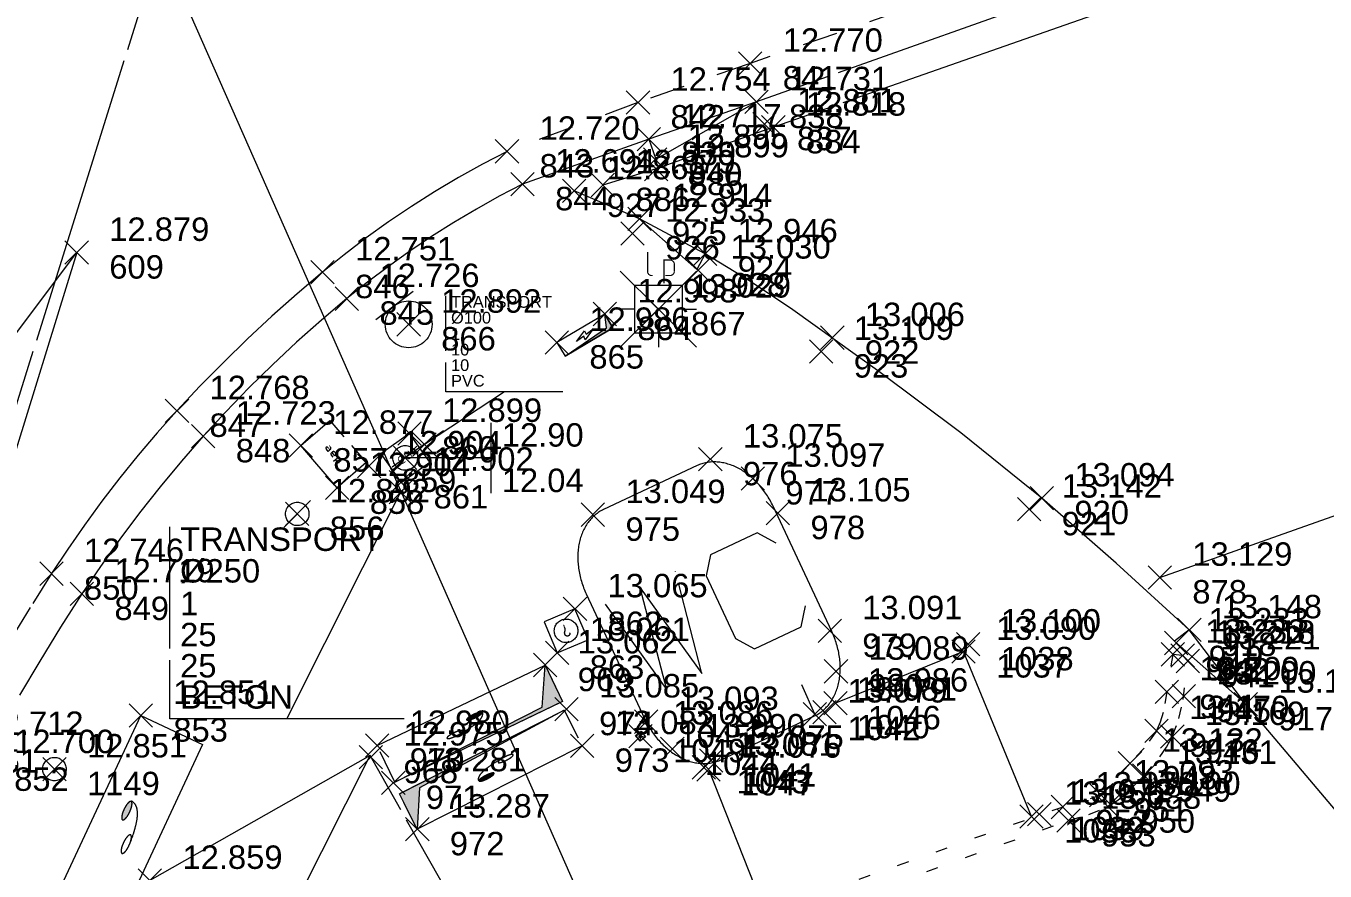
# Model space of a CAD drawing. Header units: metres. Extents: x 1223562 to 1223801, y 7191360 to 7191620.
# Drawn here: x 1223770.05 to 1223781.14, y 7191545.09 to 7191552.3 of the extents above; entities that cross this region are included whole.
import ezdxf
from ezdxf.enums import TextEntityAlignment as Align

# ---------------------------------------------------------------- set-up
doc = ezdxf.new("R2010")
doc.units = ezdxf.units.M
doc.header["$PDMODE"] = 3
doc.header["$PDSIZE"] = 0.1
for name, pattern in [('LL_0822', [2.5, 2.5, 0]), ('LL_0824', [0.35, 0.1, -0.25]), ('LL_0826', [2.5, 2.5, 0]), ('LL_0829', [0.6, 0.3, -0.3]), ('ML_2577', [2.5, 2.5, 0]), ('Rec_Continu', [2.5, 2.5, 0]), ('Socle_Continu', [2.5, 2.5, 0]), ('Topo_Continu', [2.5, 2.5, 0]), ('YL_2901', [2.5, 2.5, 0])]:
    doc.linetypes.add(name, pattern=pattern)
for name, color, linetype, lineweight, true_color in [('BATIM_SCS', 7, 'Socle_Continu', 13, 0xdf7fff), ('EAUUS_PSI', 7, 'Socle_Continu', 13, 0x7f3f00), ('EAUUS_SCI', 7, 'Socle_Continu', 13, 0x7f3f00), ('EAUUS_SCS', 7, 'Socle_Continu', 13, 0x7f3f00), ('EAUUS_SCT', 7, 'Socle_Continu', 13, 0x7f3f00), ('SIGTS_PSS', 7, 'Socle_Continu', 13, 0x9966cc)]:
    doc.layers.add(name, color=color, linetype=linetype, lineweight=lineweight, true_color=true_color)
for name, color, linetype, lineweight in [('EAUPO_SCS', 140, 'Socle_Continu', 13), ('ECPUB_SCS', 30, 'Socle_Continu', 13), ('ELECT_SCS', 1, 'Socle_Continu', 13), ('INDET_SCS', 7, 'Socle_Continu', 13), ('MARQU_PSS', 7, 'Socle_Continu', 13), ('MOBUR_PSS', 251, 'Socle_Continu', 13), ('MOBUR_SCS', 251, 'Socle_Continu', 13), ('SIGNV_SCS', 20, 'Socle_Continu', 13), ('SIGTA_SCI', 7, 'Socle_Continu', 13), ('SIGTM_SCI', 1, 'Socle_Continu', 13), ('SIGTO_SCI', 255, 'Socle_Continu', 13), ('TELEC_SCS', 3, 'Socle_Continu', 13), ('VOIRI_SCS', 7, 'Socle_Continu', 13)]:
    doc.layers.add(name, color=color, linetype=linetype, lineweight=lineweight)
doc.styles.add('Reseaux', font='arial.ttf')
doc.styles.get("Standard").update_dxf_attribs({"font": 'arial.ttf'})
doc.linetypes.add('CL_0181', pattern='A,3,-0.15,0.4,-0.381,["eu",Standard,S=0.254,R=0,X=-0.2,Y=-0.1],-0.381,0.4,-0.15', length=4.862)

# ---------------------------------------------------------------- blocks, each defined once
blk = doc.blocks.new('YP_1521')
at = {"layer": 'SIGTO_SCI', "color": 7, "linetype": 'Socle_Continu'}
blk.add_point((0, 0), dxfattribs=at)
at = {"layer": 'SIGTA_SCI', "linetype": 'Socle_Continu'}
blk.add_attdef('ALT', (0.278, 0.099), '', height=0.2, dxfattribs=at)
at = {"layer": 'SIGTA_SCI', "linetype": 'Socle_Continu', "flags": 9}
blk.add_attdef('CALQUE_ALT', (1.69, -1.18), '', height=0.2, dxfattribs=at)
at = {"layer": 'SIGTM_SCI', "linetype": 'Socle_Continu'}
blk.add_attdef('MAT', (0.278, -0.223), '', height=0.2, dxfattribs=at)
at = {"layer": 'SIGTM_SCI', "linetype": 'Socle_Continu', "flags": 9}
blk.add_attdef('CALQUE_MAT', (1.69, -1.501), '', height=0.2, dxfattribs=at)
at = {"layer": 'SIGTO_SCI', "linetype": 'Socle_Continu', "flags": 9}
for tag, p in [('ID', (1.69, 0.105)), ('NATURE', (1.69, -0.216)), ('FAMILLE', (1.69, -0.538)), ('CALQUE', (1.69, -0.859)), ('PCRS', (1.69, -1.823))]:
    blk.add_attdef(tag, p, '', height=0.2, dxfattribs=at)
blk = doc.blocks.new('MP_2578')
at = {"layer": 'MARQU_PSS', "linetype": 'Rec_Continu'}
blk.add_lwpolyline([(0.5, -0.0875), (0.5, -0.0188), (0, -0.0188), (0, 0.0187), (0.5, 0.0187), (0.5, 0.0875), (1, 0)], close=True, dxfattribs=at)
at = {"layer": 'MARQU_PSS', "linetype": 'Rec_Continu', "flags": 9}
for tag, p in [('ID', (0.4486, -0.465)), ('NATURE', (0.4486, -0.7863)), ('FAMILLE', (0.4486, -1.1075)), ('CALQUE', (0.4486, -1.4288)), ('PCRS', (0.4486, -1.7501))]:
    blk.add_attdef(tag, p, '', height=0.2, dxfattribs=at)
blk = doc.blocks.new('LP_0842')
at = {"layer": 'VOIRI_SCS', "linetype": 'Socle_Continu', "flags": 128}
blk.add_lwpolyline([(1, 0), (1, 0.5), (0, 0)], dxfattribs=at)
at = {"layer": 'VOIRI_SCS', "linetype": 'Socle_Continu', "flags": 9}
for tag, p in [('ID', (1.488, 0.614)), ('NATURE', (1.488, 0.292)), ('FAMILLE', (1.488, -0.029)), ('CALQUE', (1.488, -0.35)), ('PCRS', (1.488, -0.672))]:
    blk.add_attdef(tag, p, '', height=0.2, dxfattribs=at)
blk = doc.blocks.new('IP_0645')
at = {"layer": 'TELEC_SCS', "linetype": 'Socle_Continu'}
h = blk.add_hatch(color=256, dxfattribs=at)
edge = h.paths.add_edge_path()
edge.add_ellipse((0.552, 0.6033), major_axis=(-0.0325, 0.0325), ratio=1, start_angle=-134.95904, end_angle=45.04096, ccw=False)
edge.add_ellipse((0.552, 0.6033), major_axis=(0.0325, 0.0325), ratio=1, start_angle=135.04096, end_angle=315.04096, ccw=False)
h = blk.add_hatch(color=256, dxfattribs=at)
edge = h.paths.add_edge_path()
edge.add_ellipse((0.4144, 0.4044), major_axis=(0.0324, 0.0324), ratio=1, start_angle=-44.95904, end_angle=135.04096, ccw=False)
edge.add_ellipse((0.4144, 0.4044), major_axis=(0.0324, 0.0324), ratio=1, start_angle=135.04096, end_angle=315.04096, ccw=False)
at = {"layer": 'TELEC_SCS', "linetype": 'Socle_Continu', "flags": 128}
blk.add_lwpolyline([(0, 1), (1, 1), (1, 0), (0, 0)], close=True, dxfattribs=at)
at = {"layer": 'TELEC_SCS', "linetype": 'Socle_Continu'}
for points in [[(0.5501, 0.6493, 0.060394), (0.4925, 0.6332, 0.025244), (0.4698, 0.6224, 0.098491)], [(0.5979, 0.6034, 0.098311), (0.5944, 0.6209, 0.098491), (0.5845, 0.6358, 0.098491), (0.5696, 0.6458, 0.098491), (0.552, 0.6493, 0.098491), (0.5344, 0.6458, 0.098491), (0.5195, 0.6358, 0.098491), (0.5096, 0.6209, 0.098491), (0.5061, 0.6033, 0.000179), (0.5061, 0.6033, 0.098491)], [(0.4698, 0.6224, 0.070816), (0.4293, 0.592, 0.035655), (0.4125, 0.5727, 0.098491)], [(0.5061, 0.6033, 0.098311), (0.5096, 0.5858, 0.098491), (0.5195, 0.5709, 0.098491), (0.5344, 0.5609, 0.098491), (0.552, 0.5574, 0.098491), (0.5696, 0.5609, 0.098491), (0.5845, 0.5709, 0.098491), (0.5944, 0.5858, 0.098491), (0.5979, 0.6033, 0.000179), (0.5979, 0.6034, 0.098491)], [(0.4125, 0.5727, 0.059478), (0.3878, 0.5286, 0.035459), (0.3783, 0.5, 0.098491)], [(0.3783, 0.5, 0.062521), (0.367, 0.4098, 0.003745), (0.367, 0.4044, 0.098491)], [(0.4603, 0.4044, 0.098311), (0.4568, 0.4219, 0.098491), (0.4469, 0.4368, 0.098491), (0.432, 0.4468, 0.098491), (0.4144, 0.4503, 0.098491), (0.3969, 0.4468, 0.098491), (0.382, 0.4368, 0.098491), (0.3721, 0.4219, 0.098491), (0.3686, 0.4044, 0.000179), (0.3686, 0.4044, 0.098491)], [(0.3686, 0.4044, 0.098311), (0.3721, 0.3868, 0.098491), (0.382, 0.372, 0.098491), (0.3969, 0.362, 0.098491), (0.4144, 0.3585, 0.098491), (0.432, 0.362, 0.098491), (0.4469, 0.372, 0.098491), (0.4568, 0.3868, 0.098491), (0.4603, 0.4044, 0.000179), (0.4603, 0.4044, 0.098491)]]:
    blk.add_lwpolyline(points, format="xyb", dxfattribs=at)
at = {"layer": 'TELEC_SCS', "linetype": 'Socle_Continu', "flags": 9}
for tag, p in [('ID', (1.1393, 0.9514)), ('NATURE', (1.1393, 0.6301)), ('FAMILLE', (1.1393, 0.3088)), ('CALQUE', (1.1393, -0.0125)), ('PCRS', (1.1393, -0.3337))]:
    blk.add_attdef(tag, p, '', height=0.2, dxfattribs=at)
blk = doc.blocks.new('AP_0001')
at = {"layer": 'EAUPO_SCS', "linetype": 'Socle_Continu'}
blk.add_line((0.113, 0.113), (-0.113, -0.113), dxfattribs=at)
blk.add_circle((0, 0), 0.1, dxfattribs=at)
at = {"layer": 'EAUPO_SCS', "linetype": 'Socle_Continu', "flags": 9}
for tag, p in [('ID', (0.809, 0.507)), ('NATURE', (0.809, 0.186)), ('FAMILLE', (0.809, -0.135)), ('CALQUE', (0.809, -0.456)), ('PCRS', (0.809, -0.778))]:
    blk.add_attdef(tag, p, '', height=0.2, dxfattribs=at)
blk = doc.blocks.new('AP_0009')
at = {"layer": 'EAUPO_SCS', "linetype": 'Socle_Continu', "flags": 128}
blk.add_lwpolyline([(1, 0), (0, 0), (0, 1), (1, 1)], close=True, dxfattribs=at)
at = {"layer": 'EAUPO_SCS', "linetype": 'Socle_Continu', "const_width": 0.0132, "flags": 128}
for points in [[(0.366, 0.559, -0.408207), (0.401, 0.525), (0.401, 0.441), (0.352, 0.441, -1.002527), (0.352, 0.5)], [(0.54, 0.441), (0.49, 0.441, -0.408864), (0.46, 0.47), (0.46, 0.52, -0.99952), (0.54, 0.52), (0.54, 0.5), (0.46, 0.5)], [(0.599, 0.381), (0.599, 0.559), (0.643, 0.559, -0.410969), (0.678, 0.525), (0.678, 0.475, -0.406349), (0.643, 0.441), (0.599, 0.441)]]:
    blk.add_lwpolyline(points, format="xyb", dxfattribs=at)
for points in [[(0.332, 0.559), (0.366, 0.559)], [(0.401, 0.5), (0.352, 0.5)]]:
    blk.add_lwpolyline(points, dxfattribs=at)
at = {"layer": 'EAUPO_SCS', "linetype": 'Socle_Continu', "flags": 9}
for tag, p in [('ID', (1.244, 0.846)), ('NATURE', (1.244, 0.525)), ('FAMILLE', (1.244, 0.204)), ('CALQUE', (1.244, -0.118)), ('PCRS', (1.244, -0.439))]:
    blk.add_attdef(tag, p, '', height=0.2, dxfattribs=at)
blk = doc.blocks.new('KP_0763')
at = {"layer": 'INDET_SCS', "linetype": 'Socle_Continu'}
blk.add_lwpolyline([(0, 0), (1, 0), (1, 1), (0, 1)], close=True, dxfattribs=at)
at = {"layer": 'INDET_SCS', "linetype": 'Socle_Continu', "flags": 128}
blk.add_lwpolyline([(0.426, 0.592, -1), (0.574, 0.592, -0.209077), (0.535, 0.496, 0.201083), (0.5, 0.412), (0.5, 0.371)], format="xyb", dxfattribs=at)
at = {"layer": 'INDET_SCS', "linetype": 'Socle_Continu'}
blk.add_lwpolyline([(0.494, 0.341, 0.098491), (0.492, 0.338, 0.098491), (0.491, 0.335, 0.098491), (0.492, 0.331, 0.098491), (0.494, 0.328, 0.098491), (0.496, 0.326, 0.098491), (0.5, 0.325, 0.098491), (0.504, 0.326, 0.098491), (0.506, 0.328, 0.098491), (0.508, 0.331, 0.098491), (0.509, 0.335, 0.098491), (0.508, 0.338, 0.098491), (0.506, 0.341, 0.098491), (0.504, 0.343, 0.098491), (0.5, 0.344, 0.098491), (0.496, 0.343, 0.098491)], format="xyb", close=True, dxfattribs=at)
blk.add_circle((0.5, 0.5), 0.353, dxfattribs=at)
at = {"layer": 'INDET_SCS', "linetype": 'Socle_Continu', "flags": 9}
for tag, p in [('ID', (1.315, 0.865)), ('NATURE', (1.315, 0.544)), ('FAMILLE', (1.315, 0.223)), ('CALQUE', (1.315, -0.099)), ('PCRS', (1.315, -0.42))]:
    blk.add_attdef(tag, p, '', height=0.2, dxfattribs=at)
blk = doc.blocks.new('FP_0406')
at = {"layer": 'ELECT_SCS', "linetype": 'Socle_Continu'}
blk.add_hatch(color=256, dxfattribs=at).paths.add_polyline_path([(0, 0), (0, 0.286), (1, 0.286), (0.1, 0.229)])
at = {"layer": 'ELECT_SCS', "linetype": 'Socle_Continu', "flags": 128}
blk.add_lwpolyline([(0, 0.286), (0, 0), (1, 0), (1, 0.286)], close=True, dxfattribs=at)
at = {"layer": 'ELECT_SCS', "linetype": 'Socle_Continu'}
blk.add_lwpolyline([(0, 0), (0, 0.286), (1, 0.286), (0.1, 0.229)], close=True, dxfattribs=at)
at = {"layer": 'ELECT_SCS', "linetype": 'Socle_Continu', "flags": 128}
blk.add_lwpolyline([(0.689, 0.161), (0.466, 0.074), (0.473, 0.136), (0.314, 0.12), (0.54, 0.215), (0.526, 0.147), (0.689, 0.161)], dxfattribs=at)
at = {"layer": 'ELECT_SCS', "linetype": 'Socle_Continu', "flags": 9}
for tag, p in [('ID', (1.244, 0.678)), ('NATURE', (1.244, 0.357)), ('FAMILLE', (1.244, 0.035)), ('CALQUE', (1.244, -0.286)), ('PCRS', (1.244, -0.607))]:
    blk.add_attdef(tag, p, '', height=0.2, dxfattribs=at)
blk = doc.blocks.new('HP_0569')
at = {"layer": 'SIGNV_SCS', "linetype": 'Socle_Continu'}
blk.add_line((-0.2, -0.2), (0.2, -0.2), dxfattribs=at)
blk.add_circle((0, 0), 0.2, dxfattribs=at)
at = {"layer": 'SIGNV_SCS', "linetype": 'Socle_Continu', "flags": 9}
for tag, p in [('ID', (0.713, 0.595)), ('NATURE', (0.713, 0.273)), ('FAMILLE', (0.713, -0.048)), ('CALQUE', (0.713, -0.369)), ('PCRS', (0.713, -0.69))]:
    blk.add_attdef(tag, p, '', height=0.2, dxfattribs=at)
blk = doc.blocks.new('GP_0481')
at = {"layer": 'ECPUB_SCS', "linetype": 'Socle_Continu'}
for p, q in [((-0.325, 0.325), (0, 0)), ((0, 0), (0.325, 0.325)), ((0.203, 0.203), (-0.203, 0.203)), ((-0.203, 0.203), (-0.203, -0.203)), ((0.203, 0.203), (0.203, -0.203)), ((0, 0), (-0.325, -0.325)), ((-0.203, 0), (-0.325, 0)), ((0.325, -0.325), (0, 0)), ((0.203, 0), (0.325, 0)), ((-0.203, -0.203), (0.203, -0.203)), ((0, -0.203), (0, -0.325))]:
    blk.add_line(p, q, dxfattribs=at)
at = {"layer": 'ECPUB_SCS', "linetype": 'Socle_Continu', "const_width": 0.01, "flags": 128}
for points in [[(-0.092, 0.487), (-0.092, 0.321, 0.378783), (-0.059, 0.287), (-0.048, 0.287)], [(0.048, 0.22), (0.048, 0.42), (0.098, 0.42, -0.410802), (0.137, 0.381), (0.137, 0.323, -0.396178), (0.098, 0.287), (0.059, 0.287)]]:
    blk.add_lwpolyline(points, format="xyb", dxfattribs=at)
at = {"layer": 'ECPUB_SCS', "linetype": 'Socle_Continu', "flags": 9}
for tag, p in [('ID', (0.722, 0.587)), ('NATURE', (0.722, 0.266)), ('FAMILLE', (0.722, -0.055)), ('CALQUE', (0.722, -0.377)), ('PCRS', (0.722, -0.698))]:
    blk.add_attdef(tag, p, '', height=0.2, dxfattribs=at)
blk = doc.blocks.new('LP_0841')
at = {"layer": 'VOIRI_SCS', "linetype": 'Socle_Continu', "flags": 128}
blk.add_lwpolyline([(0, 0), (0, 0.5), (1, 0)], dxfattribs=at)
at = {"layer": 'VOIRI_SCS', "linetype": 'Socle_Continu', "flags": 9}
for tag, p in [('ID', (1.428, 0.548)), ('NATURE', (1.428, 0.227)), ('FAMILLE', (1.428, -0.095)), ('CALQUE', (1.428, -0.416)), ('PCRS', (1.428, -0.737))]:
    blk.add_attdef(tag, p, '', height=0.2, dxfattribs=at)
blk = doc.blocks.new('NP_0936')
at = {"layer": 'MOBUR_SCS', "linetype": 'Socle_Continu'}
for p, q in [((0, 0), (1, 1)), ((0, 1), (1, 0))]:
    blk.add_line(p, q, dxfattribs=at)
at = {"layer": 'MOBUR_SCS', "linetype": 'Socle_Continu', "flags": 128}
blk.add_lwpolyline([(1, 0), (0, 0), (0, 1), (1, 1)], close=True, dxfattribs=at)
at = {"layer": 'MOBUR_SCS', "linetype": 'Socle_Continu', "flags": 9}
for tag, p in [('ID', (1.2324, 0.8467)), ('NATURE', (1.2324, 0.5254)), ('FAMILLE', (1.2324, 0.2041)), ('CALQUE', (1.2324, -0.1172)), ('PCRS', (1.2324, -0.4384))]:
    blk.add_attdef(tag, p, '', height=0.2, dxfattribs=at)
blk = doc.blocks.new('IP_0646')
at = {"layer": 'TELEC_SCS', "linetype": 'Socle_Continu'}
blk.add_hatch(color=256, dxfattribs=at).paths.add_polyline_path([(0, 0), (0, 1), (1, 1), (0.1118, 0.9047)])
h = blk.add_hatch(color=256, dxfattribs=at)
edge = h.paths.add_edge_path()
edge.add_ellipse((0.5989, 0.5809), major_axis=(-0.0325, 0.0325), ratio=1, start_angle=-134.95904, end_angle=45.04096, ccw=False)
edge.add_ellipse((0.5989, 0.5809), major_axis=(0.0325, 0.0325), ratio=1, start_angle=135.04096, end_angle=315.04096, ccw=False)
h = blk.add_hatch(color=256, dxfattribs=at)
edge = h.paths.add_edge_path()
edge.add_ellipse((0.4614, 0.3819), major_axis=(0.0324, 0.0324), ratio=1, start_angle=-44.95904, end_angle=135.04096, ccw=False)
edge.add_ellipse((0.4614, 0.3819), major_axis=(0.0324, 0.0324), ratio=1, start_angle=135.04096, end_angle=315.04096, ccw=False)
blk.add_lwpolyline([(0, 0), (0, 1), (1, 1), (0.1118, 0.9047)], close=True, dxfattribs=at)
at = {"layer": 'TELEC_SCS', "linetype": 'Socle_Continu', "flags": 128}
blk.add_lwpolyline([(1, 0), (0, 0), (0, 1), (1, 1)], close=True, dxfattribs=at)
at = {"layer": 'TELEC_SCS', "linetype": 'Socle_Continu'}
for points in [[(0.5168, 0.5999, 0.070816), (0.4762, 0.5695, 0.035655), (0.4595, 0.5502, 0.098491)], [(0.597, 0.6268, 0.060394), (0.5394, 0.6107, 0.025244), (0.5168, 0.5999, 0.098491)], [(0.6448, 0.5809, 0.098311), (0.6414, 0.5984, 0.098491), (0.6314, 0.6133, 0.098491), (0.6165, 0.6233, 0.098491), (0.5989, 0.6268, 0.098491), (0.5814, 0.6233, 0.098491), (0.5665, 0.6133, 0.098491), (0.5565, 0.5984, 0.098491), (0.553, 0.5809, 0.000179), (0.553, 0.5808, 0.098491)], [(0.553, 0.5808, 0.098311), (0.5565, 0.5633, 0.098491), (0.5665, 0.5484, 0.098491), (0.5814, 0.5384, 0.098491), (0.5989, 0.5349, 0.098491), (0.6165, 0.5384, 0.098491), (0.6314, 0.5484, 0.098491), (0.6414, 0.5633, 0.098491), (0.6448, 0.5809, 0.000179), (0.6448, 0.5809, 0.098491)], [(0.4595, 0.5502, 0.059478), (0.4347, 0.5061, 0.035459), (0.4252, 0.4775, 0.098491)], [(0.4252, 0.4775, 0.062521), (0.4139, 0.3873, 0.003745), (0.4139, 0.3819, 0.098491)], [(0.5072, 0.3819, 0.098311), (0.5037, 0.3995, 0.098491), (0.4938, 0.4143, 0.098491), (0.4789, 0.4243, 0.098491), (0.4614, 0.4278, 0.098491), (0.4438, 0.4243, 0.098491), (0.4289, 0.4143, 0.098491), (0.419, 0.3995, 0.098491), (0.4155, 0.3819, 0.000179), (0.4155, 0.3819, 0.098491)], [(0.4155, 0.3819, 0.098311), (0.419, 0.3644, 0.098491), (0.4289, 0.3495, 0.098491), (0.4438, 0.3395, 0.098491), (0.4614, 0.336, 0.098491), (0.4789, 0.3395, 0.098491), (0.4938, 0.3495, 0.098491), (0.5037, 0.3644, 0.098491), (0.5072, 0.3819, 0.000179), (0.5072, 0.3819, 0.098491)]]:
    blk.add_lwpolyline(points, format="xyb", dxfattribs=at)
at = {"layer": 'TELEC_SCS', "linetype": 'Socle_Continu', "flags": 9}
for tag, p in [('ID', (1.2155, 0.9331)), ('NATURE', (1.2155, 0.6118)), ('FAMILLE', (1.2155, 0.2906)), ('CALQUE', (1.2155, -0.0307)), ('PCRS', (1.2155, -0.352))]:
    blk.add_attdef(tag, p, '', height=0.2, dxfattribs=at)
blk = doc.blocks.new('RP_1121')
at = {"layer": 'BATIM_SCS', "linetype": 'Socle_Continu'}
blk.add_hatch(color=256, dxfattribs=at).paths.add_polyline_path([(0.438, 0.086), (0.5, 0.172), (0.563, 0.086)])
for p, q in [((0, 0.276), (0, 0)), ((1, -0.001), (1, 0.275)), ((0.438, 0.086), (0.5, 0.172)), ((0.5, 0.172), (0.563, 0.086)), ((0.563, 0.086), (0.438, 0.086))]:
    blk.add_line(p, q, dxfattribs=at)
at = {"layer": 'BATIM_SCS', "linetype": 'Socle_Continu', "flags": 9}
for tag, p in [('ID', (1.431, 0.651)), ('NATURE', (1.431, 0.33)), ('FAMILLE', (1.431, 0.008)), ('CALQUE', (1.431, -0.313)), ('PCRS', (1.431, -0.634))]:
    blk.add_attdef(tag, p, '', height=0.2, dxfattribs=at)
blk = doc.blocks.new('NP_2601')
at = {"layer": 'MOBUR_PSS', "linetype": 'Topo_Continu'}
for p, q in [((-0.1, 0.1), (0.1, -0.1)), ((0.1, 0.1), (-0.1, -0.1))]:
    blk.add_line(p, q, dxfattribs=at)
blk.add_lwpolyline([(-0.1, 0.1), (0.1, 0.1), (0.1, -0.1), (-0.1, -0.1)], close=True, dxfattribs=at)
for tag, p, flags in [('ID', (0.587, 0.389), 9), ('NATURE', (0.587, 0.068), 9), ('FAMILLE', (0.587, -0.253), 9), ('CALQUE', (0.587, -0.574), 9), ('HAUTEUR', (0.587, -0.896), 1)]:
    blk.add_attdef(tag, p, '', height=0.2, dxfattribs=dict(at, flags=flags))
at = {"layer": 'MOBUR_PSS', "linetype": 'Socle_Continu', "flags": 9}
blk.add_attdef('PCRS', (0.587, -1.217), '', height=0.2, dxfattribs=at)
blk = doc.blocks.new('LP_0843')
at = {"layer": 'VOIRI_SCS', "linetype": 'Socle_Continu'}
blk.add_circle((0, 0), 0.1, dxfattribs=at)
at = {"layer": 'VOIRI_SCS', "linetype": 'Socle_Continu', "flags": 9}
for tag, p in [('ID', (0.829, 0.061)), ('NATURE', (0.829, -0.26)), ('FAMILLE', (0.829, -0.582)), ('CALQUE', (0.829, -0.903)), ('PCRS', (0.829, -1.224))]:
    blk.add_attdef(tag, p, '', height=0.2, dxfattribs=at)
blk = doc.blocks.new('NP_0927')
at = {"layer": 'MOBUR_SCS', "linetype": 'Socle_Continu'}
blk.add_lwpolyline([(0.3538, 0), (1.0615, 0, 0.103781), (1.196, 0.0282, 0.100527), (1.3118, 0.1098, 0.096244), (1.3882, 0.2305, 0.093419), (1.4154, 0.375), (1.4154, 1.125, 0.093419), (1.3882, 1.2695, 0.096244), (1.3118, 1.3902, 0.100527), (1.196, 1.4718, 0.103781), (1.0615, 1.5), (0.3538, 1.5, 0.103781), (0.2194, 1.4718, 0.100527), (0.1036, 1.3902, 0.096244), (0.0272, 1.2695, 0.093419), (0, 1.125), (0, 0.375, 0.093419), (0.0272, 0.2305, 0.096244), (0.1036, 0.1098, 0.100527), (0.2194, 0.0282, 0.103781)], format="xyb", close=True, dxfattribs=at)
at = {"layer": 'MOBUR_SCS', "linetype": 'Socle_Continu', "flags": 128}
for points in [[(0.0885, 1.0313), (0.2212, 0.4688), (0.3538, 1.0313), (0.4866, 0.4688), (0.6192, 1.0313)], [(1.3269, 0.9375), (1.2385, 1.0313), (0.8846, 1.0313), (0.7962, 0.9375), (0.7962, 0.5625), (0.8846, 0.4688), (1.2385, 0.4688), (1.3269, 0.5625)]]:
    blk.add_lwpolyline(points, dxfattribs=at)
at = {"layer": 'MOBUR_SCS', "linetype": 'Socle_Continu', "flags": 9}
for tag, p in [('ID', (1.7513, 1.4141)), ('NATURE', (1.7513, 1.0929)), ('FAMILLE', (1.7513, 0.7716)), ('CALQUE', (1.7513, 0.4503)), ('PCRS', (1.7513, 0.129))]:
    blk.add_attdef(tag, p, '', height=0.2, dxfattribs=at)
blk = doc.blocks.new('*U132')
at = {"layer": 'EAUUS_SCI', "linetype": 'Socle_Continu'}
blk.add_line((-0.973, -1.936), (0, 0), dxfattribs=at)
at = {"layer": 'EAUUS_SCI', "linetype": 'Socle_Continu', "flags": 128}
blk.add_lwpolyline([(0.027, -1.936), (-1.973, -1.936), (-1.973, -0.298)], dxfattribs=at)
at = {"layer": 'EAUUS_SCI', "linetype": 'Socle_Continu'}
blk.add_point((0, 0), dxfattribs=at)
at = {"layer": 'EAUUS_SCI', "linetype": 'Socle_Continu', "flags": 9}
for tag, p in [('ID', (2.47, 1.418)), ('NATURE', (2.47, 1.097)), ('FAMILLE', (2.47, 0.776)), ('CALQUE', (2.47, 0.454))]:
    blk.add_attdef(tag, p, '', height=0.2, dxfattribs=at)
at = {"layer": 'EAUUS_SCI', "linetype": 'Socle_Continu'}
for tag, p in [('TYPE', (-1.885, -0.503)), ('DIAM', (-1.885, -0.773)), ('NBR', (-1.885, -1.052)), ('LARG', (-1.885, -1.317)), ('HAUT', (-1.885, -1.583)), ('MATER', (-1.885, -1.849))]:
    blk.add_attdef(tag, p, '', height=0.2, dxfattribs=at)
blk = doc.blocks.new('CP_0163')
at = {"layer": 'EAUUS_SCS', "linetype": 'Socle_Continu'}
blk.add_lwpolyline([(0, 0), (1, 0), (1, 1), (0, 1)], close=True, dxfattribs=at)
at = {"layer": 'EAUUS_SCS', "linetype": 'Socle_Continu', "const_width": 0.0235, "flags": 128}
for points in [[(0.45, 0.412), (0.362, 0.412, -0.405328), (0.31, 0.465), (0.31, 0.553, -0.999132), (0.45, 0.553), (0.45, 0.518), (0.327, 0.518)], [(0.538, 0.624), (0.538, 0.474, 0.410802), (0.6, 0.412), (0.679, 0.412), (0.679, 0.624)]]:
    blk.add_lwpolyline(points, format="xyb", dxfattribs=at)
at = {"layer": 'EAUUS_SCS', "linetype": 'Socle_Continu'}
blk.add_circle((0.5, 0.5), 0.353, dxfattribs=at)
at = {"layer": 'EAUUS_SCS', "linetype": 'Socle_Continu', "flags": 9}
for tag, p in [('ID', (1.381, 1.06)), ('NATURE', (1.381, 0.739)), ('FAMILLE', (1.381, 0.417)), ('CALQUE', (1.381, 0.096)), ('TYPE', (1.381, -0.546)), ('PCRS', (1.381, -0.225))]:
    blk.add_attdef(tag, p, '', height=0.2, dxfattribs=at)
blk = doc.blocks.new('CP_2101')
at = {"layer": 'EAUUS_PSI', "linetype": 'Socle_Continu'}
blk.add_line((0.733, 0), (0, 0), dxfattribs=at)
at = {"layer": 'EAUUS_PSI', "linetype": 'Socle_Continu', "flags": 128}
blk.add_lwpolyline([(0.733, -0.3), (0.733, 0.3)], dxfattribs=at)
at = {"layer": 'EAUUS_PSI', "linetype": 'Socle_Continu'}
blk.add_point((0, 0), dxfattribs=at)
at = {"layer": 'EAUUS_PSI', "linetype": 'Socle_Continu', "style": 'Reseaux', "flags": 9}
for tag, p in [('ID', (2.525, 0.541)), ('NATURE', (2.525, 0.22))]:
    blk.add_attdef(tag, p, '', height=0.2, dxfattribs=at)
at = {"layer": 'EAUUS_PSI', "linetype": 'Socle_Continu'}
for tag, p in [('TAMPON', (0.824, 0.196)), ('RADIER', (0.824, -0.192))]:
    blk.add_attdef(tag, text='', height=0.2, dxfattribs=at).set_placement(p, align=Align.MIDDLE_LEFT)
at = {"layer": 'EAUUS_PSI', "linetype": 'Socle_Continu', "flags": 9}
for tag, p in [('FAMILLE', (2.525, -0.101)), ('CALQUE', (2.525, -0.423)), ('PCRS', (2.525, -0.744))]:
    blk.add_attdef(tag, p, '', height=0.2, dxfattribs=at)
blk = doc.blocks.new('*U135')
at = {"layer": 'EAUUS_SCI', "linetype": 'Socle_Continu'}
blk.add_line((1.365, 0.899), (0, 0), dxfattribs=at)
at = {"layer": 'EAUUS_SCI', "linetype": 'Socle_Continu', "flags": 128}
blk.add_lwpolyline([(2.365, 0.899), (0.365, 0.899), (0.365, 2.538)], dxfattribs=at)
at = {"layer": 'EAUUS_SCI', "linetype": 'Socle_Continu'}
blk.add_point((0, 0), dxfattribs=at)
for tag, p in [('TYPE', (0.454, 2.333)), ('DIAM', (0.454, 2.063)), ('NBR', (0.454, 1.784)), ('LARG', (0.454, 1.518)), ('HAUT', (0.454, 1.253)), ('MATER', (0.454, 0.987))]:
    blk.add_attdef(tag, p, '', height=0.2, dxfattribs=at)
at = {"layer": 'EAUUS_SCI', "linetype": 'Socle_Continu', "flags": 9}
for tag, p in [('ID', (2.47, 1.418)), ('NATURE', (2.47, 1.097)), ('FAMILLE', (2.47, 0.776)), ('CALQUE', (2.47, 0.454))]:
    blk.add_attdef(tag, p, '', height=0.2, dxfattribs=at)

msp = doc.modelspace()

# ---------------------------------------------------------------- linework, layer by layer
at = {"layer": 'EAUUS_SCT', "linetype": 'CL_0181'}
for points in [[(1223766.488, 7191563.626, 11.01), (1223780.009, 7191533.025, 10.71)], [(1223773.613, 7191548.846, 12.04), (1223773.286, 7191548.616, 12.04)], [(1223773.286, 7191548.616, 12.04), (1223773.173, 7191548.536, 12.04)]]:
    msp.add_polyline3d(points, dxfattribs=at)
at = {"layer": 'MARQU_PSS', "linetype": 'ML_2577'}
for points in [[(1223781.836, 7191553.331, 12.897), (1223776.429, 7191551.438, 12.818), (1223775.429, 7191551.082, 12.899), (1223774.973, 7191550.945, 12.879)], [(1223779.728, 7191547.596, 13.129), (1223783.823, 7191549.043, 13.202), (1223786.304, 7191549.931, 13.234)]]:
    msp.add_polyline3d(points, dxfattribs=at)
at = {"layer": 'SIGTS_PSS', "linetype": 'YL_2901'}
msp.add_polyline3d([(1223754.624, 7191615.542, 13.233), (1223774.768, 7191564.41, 13.107), (1223759.899, 7191516.921, 12.089), (1223739.481, 7191487.157, 10.877), (1223712.27, 7191430.488, 6.902), (1223666.985, 7191365.329, 3.888), (1223604.313, 7191397.356, 4.87), (1223562.746, 7191366.34, 4.088)], dxfattribs=at)
at = {"layer": 'VOIRI_SCS', "linetype": 'LL_0822'}
for points in [[(1223793.081, 7191557.56, 12.968), (1223788.071, 7191555.782, 12.986), (1223787.366, 7191555.544, 12.979), (1223781.824, 7191553.59, 12.877), (1223779.338, 7191552.74, 12.788), (1223776.285, 7191551.655, 12.731), (1223775.366, 7191551.337, 12.717), (1223774.288, 7191550.952, 12.694)], [(1223774.288, 7191550.952, 12.694), (1223774.089, 7191550.849, 12.698), (1223773.893, 7191550.739, 12.702), (1223773.7, 7191550.625, 12.706), (1223773.511, 7191550.505, 12.71), (1223773.325, 7191550.38, 12.714), (1223773.142, 7191550.25, 12.718), (1223772.963, 7191550.115, 12.722), (1223772.788, 7191549.975, 12.726), (1223772.571, 7191549.792, 12.725), (1223772.359, 7191549.604, 12.725), (1223772.152, 7191549.411, 12.724), (1223771.95, 7191549.213, 12.724), (1223771.753, 7191549.009, 12.723), (1223771.561, 7191548.801, 12.723), (1223771.375, 7191548.588, 12.722), (1223771.194, 7191548.37, 12.722), (1223771.018, 7191548.148, 12.721), (1223770.848, 7191547.921, 12.72), (1223770.684, 7191547.69, 12.72), (1223770.525, 7191547.455, 12.719), (1223770.343, 7191547.171, 12.715), (1223770.165, 7191546.882, 12.711), (1223769.994, 7191546.59, 12.708)], [(1223775.286, 7191550.657, 12.914), (1223774.728, 7191550.895, 12.863)], [(1223779.98, 7191547.148, 13.148), (1223779.356, 7191547.718, 13.131), (1223778.721, 7191548.273, 13.094), (1223778.03, 7191548.83, 13.058), (1223777.319, 7191549.363, 13.024), (1223776.595, 7191549.88, 12.986), (1223776.225, 7191550.127, 12.965), (1223775.846, 7191550.357, 12.946), (1223775.286, 7191550.657, 12.914)], [(1223781.621, 7191545.142, 13.21), (1223780.463, 7191546.513, 13.164), (1223779.98, 7191547.148, 13.148)]]:
    msp.add_polyline3d(points, dxfattribs=at)
at = {"layer": 'VOIRI_SCS', "linetype": 'LL_0829'}
msp.add_polyline3d([(1223779.233, 7191553.029, 12.839), (1223776.231, 7191551.983, 12.77), (1223775.273, 7191551.65, 12.754), (1223774.155, 7191551.232, 12.72), (1223773.945, 7191551.123, 12.724), (1223773.74, 7191551.008, 12.728), (1223773.537, 7191550.888, 12.732), (1223773.338, 7191550.762, 12.735), (1223773.143, 7191550.63, 12.739), (1223772.951, 7191550.493, 12.743), (1223772.764, 7191550.35, 12.747), (1223772.58, 7191550.202, 12.751), (1223772.362, 7191550.016, 12.754), (1223772.148, 7191549.826, 12.757), (1223771.939, 7191549.631, 12.759), (1223771.733, 7191549.431, 12.762), (1223771.533, 7191549.227, 12.765), (1223771.337, 7191549.018, 12.768), (1223771.169, 7191548.831, 12.765), (1223771.007, 7191548.64, 12.762), (1223770.849, 7191548.445, 12.759), (1223770.695, 7191548.246, 12.755), (1223770.547, 7191548.043, 12.752), (1223770.404, 7191547.837, 12.749), (1223770.265, 7191547.628, 12.746), (1223770.083, 7191547.339, 12.739), (1223769.906, 7191547.047, 12.732)], dxfattribs=at)
at = {"layer": 'VOIRI_SCS', "linetype": 'LL_0824'}
msp.add_polyline3d([(1223774.448, 7191543.898, 12.91), (1223778.949, 7191545.522, 13.088), (1223779.122, 7191545.571, 13.094), (1223779.285, 7191545.64, 13.1), (1223779.37, 7191545.694, 13.108), (1223779.449, 7191545.759, 13.116), (1223779.595, 7191545.906, 13.131), (1223779.729, 7191546.064, 13.151), (1223779.786, 7191546.148, 13.16), (1223779.835, 7191546.237, 13.169), (1223779.892, 7191546.391, 13.182), (1223779.928, 7191546.554, 13.197), (1223779.968, 7191546.882, 13.221), (1223779.923, 7191546.93, 13.218), (1223779.839, 7191546.939, 13.233), (1223779.788, 7191546.619, 13.209), (1223779.756, 7191546.444, 13.188), (1223779.732, 7191546.359, 13.178), (1223779.697, 7191546.28, 13.169), (1223779.596, 7191546.139, 13.151), (1223779.474, 7191546.009, 13.132), (1223779.228, 7191545.737, 13.093), (1223779.082, 7191545.687, 13.086), (1223778.901, 7191545.636, 13.076), (1223774.419, 7191544.048, 12.902)], dxfattribs=at)
at = {"layer": 'VOIRI_SCS', "linetype": 'LL_0826'}
for points in [[(1223778.633, 7191545.556, 13.056), (1223778.053, 7191546.964, 13.09), (1223776.959, 7191546.522, 13.086)], [(1223775.875, 7191545.958, 13.076), (1223776.359, 7191544.737, 12.984)]]:
    msp.add_polyline3d(points, dxfattribs=at)

# ---------------------------------------------------------------- block references
at = {"layer": 'BATIM_SCS', "linetype": 'Socle_Continu', "xscale": 0.9706713566017365, "rotation": 24.09652881614259}
msp.add_blockref('RP_1121', (1223775.897, 7191546.033, 13.075), dxfattribs=at)
at = {"layer": 'EAUPO_SCS', "linetype": 'Socle_Continu', "xscale": 0.4762337552703896, "yscale": 0.3278721588042467, "rotation": 310.7474228221702}
msp.add_blockref('AP_0009', (1223772.394, 7191548.722, 12.877), dxfattribs=at)
at = {"layer": 'EAUPO_SCS', "linetype": 'Socle_Continu'}
msp.add_blockref('AP_0001', (1223772.364, 7191548.138, 12.892), dxfattribs=at)
at = {"layer": 'EAUUS_PSI', "linetype": 'Socle_Continu'}
msp.add_blockref('CP_2101', (1223773.286, 7191548.616, 12.9), dxfattribs=at).add_auto_attribs({'TAMPON': '12.90', 'RADIER': '12.04'})
at = {"layer": 'EAUUS_SCI', "linetype": 'Socle_Continu', "xscale": 0.5, "yscale": 0.5, "zscale": 0.5}
msp.add_blockref('*U135', (1223773.45, 7191548.731), dxfattribs=at).add_auto_attribs({'TYPE': 'TRANSPORT', 'DIAM': 'Ø100', 'NBR': '1', 'LARG': '10', 'HAUT': '10', 'MATER': 'PVC'})
at = {"layer": 'EAUUS_SCI', "linetype": 'Socle_Continu'}
msp.add_blockref('*U132', (1223773.249, 7191548.325), dxfattribs=at).add_auto_attribs({'TYPE': 'TRANSPORT', 'DIAM': 'Ø250', 'NBR': '1', 'LARG': '25', 'HAUT': '25', 'MATER': 'BETON'})
at = {"layer": 'EAUUS_SCS', "linetype": 'Socle_Continu', "xscale": 0.2993075744407732, "yscale": 0.2993075744407732, "zscale": 0.8505082458858925, "rotation": 35.19108483566735}
msp.add_blockref('CP_0163', (1223773.25, 7191548.407, 12.902), dxfattribs=at)
at = {"layer": 'ECPUB_SCS', "linetype": 'Socle_Continu'}
msp.add_blockref('GP_0481', (1223775.447, 7191549.885, 13.029), dxfattribs=at)
at = {"layer": 'ELECT_SCS', "linetype": 'Socle_Continu', "xscale": 0.4763152273106264, "yscale": 0.4763152273106264, "rotation": 210.7347891326067}
msp.add_blockref('FP_0406', (1223774.99, 7191549.844, 12.998), dxfattribs=at)
at = {"layer": 'INDET_SCS', "linetype": 'Socle_Continu', "xscale": 0.2853136172944031, "yscale": 0.2853136172944031, "rotation": 202.9668631714499}
msp.add_blockref('KP_0763', (1223774.735, 7191547.327, 13.065), dxfattribs=at)
at = {"layer": 'MARQU_PSS', "linetype": 'Socle_Continu', "xscale": 4.010331464810898, "yscale": 4.010331464810898, "rotation": 62.96724247170943}
msp.add_blockref('MP_2578', (1223768.659, 7191546.797, 12.763), dxfattribs=at)
at = {"layer": 'MOBUR_PSS', "linetype": 'Socle_Continu', "xscale": 0.2999999988416759, "yscale": 0.2999999988416759, "zscale": 0.2999999988416759, "rotation": 128.8569299970517}
msp.add_blockref('NP_2601', (1223775.295, 7191546.241, 13.086), dxfattribs=at)
at = {"layer": 'MOBUR_SCS', "linetype": 'Socle_Continu', "xscale": 1.24493381682628, "yscale": 1.5732, "zscale": 1.24493381682628, "rotation": 25.12593495305021}
msp.add_blockref('NP_0927', (1223775.583, 7191545.852, 13.09), dxfattribs=at)
at = {"layer": 'MOBUR_SCS', "linetype": 'Socle_Continu', "xscale": 1.441486140087328, "yscale": -2.160707995833949, "rotation": 119.5420813184808}
msp.add_blockref('NP_0936', (1223771.817, 7191543.755, 12.838), dxfattribs=at)
at = {"layer": 'SIGNV_SCS', "linetype": 'Socle_Continu', "rotation": 217.3866779519433}
msp.add_blockref('HP_0569', (1223773.315, 7191549.756, 12.892), dxfattribs=at)
at = {"layer": 'SIGTO_SCI', "linetype": 'Socle_Continu'}
for p, values in [((1223776.231, 7191551.983, 12.77), {'ALT': '12.770', 'MAT': '841'}), ((1223775.273, 7191551.65, 12.754), {'ALT': '12.754', 'MAT': '842'}), ((1223776.285, 7191551.655, 12.731), {'ALT': '12.731', 'MAT': '838'}), ((1223776.353, 7191551.465, 12.801), {'ALT': '12.801', 'MAT': '837'}), ((1223776.429, 7191551.438, 12.818), {'ALT': '12.818', 'MAT': '884'}), ((1223775.366, 7191551.337, 12.717), {'ALT': '12.717', 'MAT': '839'}), ((1223774.155, 7191551.232, 12.72), {'ALT': '12.720', 'MAT': '843'}), ((1223775.419, 7191551.162, 12.895), {'ALT': '12.895', 'MAT': '840'}), ((1223775.429, 7191551.082, 12.899), {'ALT': '12.899', 'MAT': '885'}), ((1223774.288, 7191550.952, 12.694), {'ALT': '12.694', 'MAT': '844'}), ((1223774.973, 7191550.945, 12.879), {'ALT': '12.879', 'MAT': '886'}), ((1223774.728, 7191550.895, 12.863), {'ALT': '12.863', 'MAT': '927'}), ((1223775.286, 7191550.657, 12.914), {'ALT': '12.914', 'MAT': '925'}), ((1223775.227, 7191550.532, 12.933), {'ALT': '12.933', 'MAT': '926'}), ((1223770.481, 7191550.369, 12.879), {'ALT': '12.879', 'MAT': '609'}), ((1223775.846, 7191550.357, 12.946), {'ALT': '12.946', 'MAT': '924'}), ((1223772.58, 7191550.202, 12.751), {'ALT': '12.751', 'MAT': '846'}), ((1223775.786, 7191550.218, 13.03), {'ALT': '13.030', 'MAT': '928'}), ((1223772.788, 7191549.975, 12.726), {'ALT': '12.726', 'MAT': '845'}), ((1223774.99, 7191549.844, 12.998), {'ALT': '12.998', 'MAT': '864'}), ((1223775.447, 7191549.885, 13.029), {'ALT': '13.029', 'MAT': '867'}), ((1223773.315, 7191549.756, 12.892), {'ALT': '12.892', 'MAT': '866'}), ((1223774.58, 7191549.601, 12.986), {'ALT': '12.986', 'MAT': '865'}), ((1223776.932, 7191549.642, 13.006), {'ALT': '13.006', 'MAT': '922'}), ((1223776.837, 7191549.524, 13.109), {'ALT': '13.109', 'MAT': '923'}), ((1223771.337, 7191549.018, 12.768), {'ALT': '12.768', 'MAT': '847'}), ((1223773.322, 7191548.824, 12.899), {'ALT': '12.899', 'MAT': '860'}), ((1223771.561, 7191548.801, 12.723), {'ALT': '12.723', 'MAT': '848'}), ((1223772.394, 7191548.722, 12.877), {'ALT': '12.877', 'MAT': '857'}), ((1223775.891, 7191548.605, 13.075), {'ALT': '13.075', 'MAT': '976'}), ((1223772.978, 7191548.547, 12.904), {'ALT': '12.904', 'MAT': '859'}), ((1223773.25, 7191548.407, 12.902), {'ALT': '12.902', 'MAT': '861'}), ((1223776.253, 7191548.441, 13.097), {'ALT': '13.097', 'MAT': '977'}), ((1223772.705, 7191548.361, 12.904), {'ALT': '12.904', 'MAT': '858'}), ((1223778.721, 7191548.273, 13.094), {'ALT': '13.094', 'MAT': '920'}), ((1223778.613, 7191548.178, 13.142), {'ALT': '13.142', 'MAT': '921'}), ((1223772.364, 7191548.138, 12.892), {'ALT': '12.892', 'MAT': '856'}), ((1223774.888, 7191548.131, 13.049), {'ALT': '13.049', 'MAT': '975'}), ((1223776.468, 7191548.145, 13.105), {'ALT': '13.105', 'MAT': '978'}), ((1223770.265, 7191547.628, 12.746), {'ALT': '12.746', 'MAT': '850'}), ((1223779.728, 7191547.596, 13.129), {'ALT': '13.129', 'MAT': '878'}), ((1223770.525, 7191547.455, 12.719), {'ALT': '12.719', 'MAT': '849'}), ((1223774.735, 7191547.327, 13.065), {'ALT': '13.065', 'MAT': '862'}), ((1223776.91, 7191547.14, 13.091), {'ALT': '13.091', 'MAT': '979'}), ((1223779.98, 7191547.148, 13.148), {'ALT': '13.148', 'MAT': '918'}), ((1223774.583, 7191546.953, 13.061), {'ALT': '13.061', 'MAT': '863'}), ((1223778.053, 7191546.964, 13.09), {'ALT': '13.090', 'MAT': '1037'}), ((1223778.093, 7191547.026, 13.1), {'ALT': '13.100', 'MAT': '1038'}), ((1223779.839, 7191546.939, 13.233), {'ALT': '13.233', 'MAT': '943'}), ((1223779.867, 7191547.036, 13.233), {'ALT': '13.233', 'MAT': '919'}), ((1223774.48, 7191546.848, 13.062), {'ALT': '13.062', 'MAT': '969'}), ((1223779.923, 7191546.93, 13.218), {'ALT': '13.218', 'MAT': '942'}), ((1223779.968, 7191546.882, 13.221), {'ALT': '13.221', 'MAT': '941'}), ((1223776.964, 7191546.794, 13.089), {'ALT': '13.089', 'MAT': '980'}), ((1223779.788, 7191546.619, 13.209), {'ALT': '13.209', 'MAT': '944'}), ((1223776.959, 7191546.522, 13.086), {'ALT': '13.086', 'MAT': '1046'}), ((1223779.933, 7191546.583, 13.2), {'ALT': '13.200', 'MAT': '945'}), ((1223780.463, 7191546.513, 13.164), {'ALT': '13.164', 'MAT': '917'}), ((1223771.028, 7191546.417, 12.851), {'ALT': '12.851', 'MAT': '853'}), ((1223774.663, 7191546.472, 13.085), {'ALT': '13.085', 'MAT': '974'}), ((1223776.783, 7191546.429, 13.079), {'ALT': '13.079', 'MAT': '1042'}), ((1223776.865, 7191546.445, 13.081), {'ALT': '13.081', 'MAT': '1040'}), ((1223775.342, 7191546.365, 13.093), {'ALT': '13.093', 'MAT': '1045'}), ((1223779.701, 7191546.287, 13.17), {'ALT': '13.170', 'MAT': '947'}), ((1223773.046, 7191546.161, 12.98), {'ALT': '12.980', 'MAT': '970'}), ((1223775.295, 7191546.241, 13.086), {'ALT': '13.086', 'MAT': '1049'}), ((1223779.835, 7191546.237, 13.169), {'ALT': '13.169', 'MAT': '946'}), ((1223769.407, 7191546.152, 12.712), {'ALT': '12.712', 'MAT': '851'}), ((1223772.993, 7191546.062, 12.975), {'ALT': '12.975', 'MAT': '968'}), ((1223774.797, 7191546.159, 13.082), {'ALT': '13.082', 'MAT': '973'}), ((1223775.566, 7191546.131, 13.09), {'ALT': '13.090', 'MAT': '1044'}), ((1223769.669, 7191545.997, 12.7), {'ALT': '12.700', 'MAT': '852'}), ((1223770.291, 7191545.96, 12.851), {'ALT': '12.851', 'MAT': '1149'}), ((1223775.836, 7191545.975, 13.081), {'ALT': '13.081', 'MAT': '1043'}), ((1223775.875, 7191545.958, 13.076), {'ALT': '13.076', 'MAT': '1047'}), ((1223775.897, 7191546.033, 13.075), {'ALT': '13.075', 'MAT': '1041'}), ((1223779.474, 7191546.009, 13.132), {'ALT': '13.132', 'MAT': '948'}), ((1223773.184, 7191545.842, 13.281), {'ALT': '13.281', 'MAT': '971'}), ((1223779.595, 7191545.905, 13.131), {'ALT': '13.131', 'MAT': '949'}), ((1223779.228, 7191545.737, 13.093), {'ALT': '13.093', 'MAT': '951'}), ((1223778.901, 7191545.636, 13.076), {'ALT': '13.076', 'MAT': '952'}), ((1223779.285, 7191545.64, 13.1), {'ALT': '13.100', 'MAT': '950'}), ((1223778.633, 7191545.556, 13.056), {'ALT': '13.056', 'MAT': '1036'}), ((1223778.7, 7191545.576, 13.072), {'ALT': '13.072', 'MAT': '1039'}), ((1223778.949, 7191545.522, 13.088), {'ALT': '13.088', 'MAT': '953'}), ((1223773.389, 7191545.447, 13.287), {'ALT': '13.287', 'MAT': '972'}), ((1223771.106, 7191545.009, 12.859), {'ALT': '12.859', 'MAT': '967'})]:
    msp.add_blockref('YP_1521', p, dxfattribs=at).add_auto_attribs(values)
at = {"layer": 'TELEC_SCS', "linetype": 'Socle_Continu'}
for name, p, xscale, yscale, rotation in [('IP_0646', (1223774.48, 7191546.848, 13.062), 1.589941803988024, 0.3467244190673535, 205.6099424311194), ('IP_0646', (1223773.389, 7191545.447, 13.287), 1.578135607908249, 0.3396014804414072, 26.83954706476307), ('IP_0645', (1223771.028, 7191546.417, 12.851), 1.896653758928865, 0.5830509290000844, 244.9854169551836)]:
    msp.add_blockref(name, p, dxfattribs=dict(at, xscale=xscale, yscale=yscale, rotation=rotation))
at = {"layer": 'VOIRI_SCS', "linetype": 'Socle_Continu'}
for name, p, xscale, yscale, zscale, rotation in [('LP_0842', (1223776.285, 7191551.655, 12.731), 0.9723, 0.3656179972511748, 2.000000003762274, 199.0850642421434), ('LP_0841', (1223775.846, 7191550.357, 12.946), 0.6351, 0.303353407536257, 2.200095835219954, 151.8558385302713), ('LP_0842', (1223780.463, 7191546.513, 13.164), 0.7983, 0.3179109660887365, 2.00000000175188, 127.2889437207753)]:
    msp.add_blockref(name, p, dxfattribs=dict(at, xscale=xscale, yscale=yscale, zscale=zscale, rotation=rotation))
msp.add_blockref('LP_0843', (1223770.291, 7191545.96, 12.851), dxfattribs=at)

doc.saveas('drawing.dxf')
